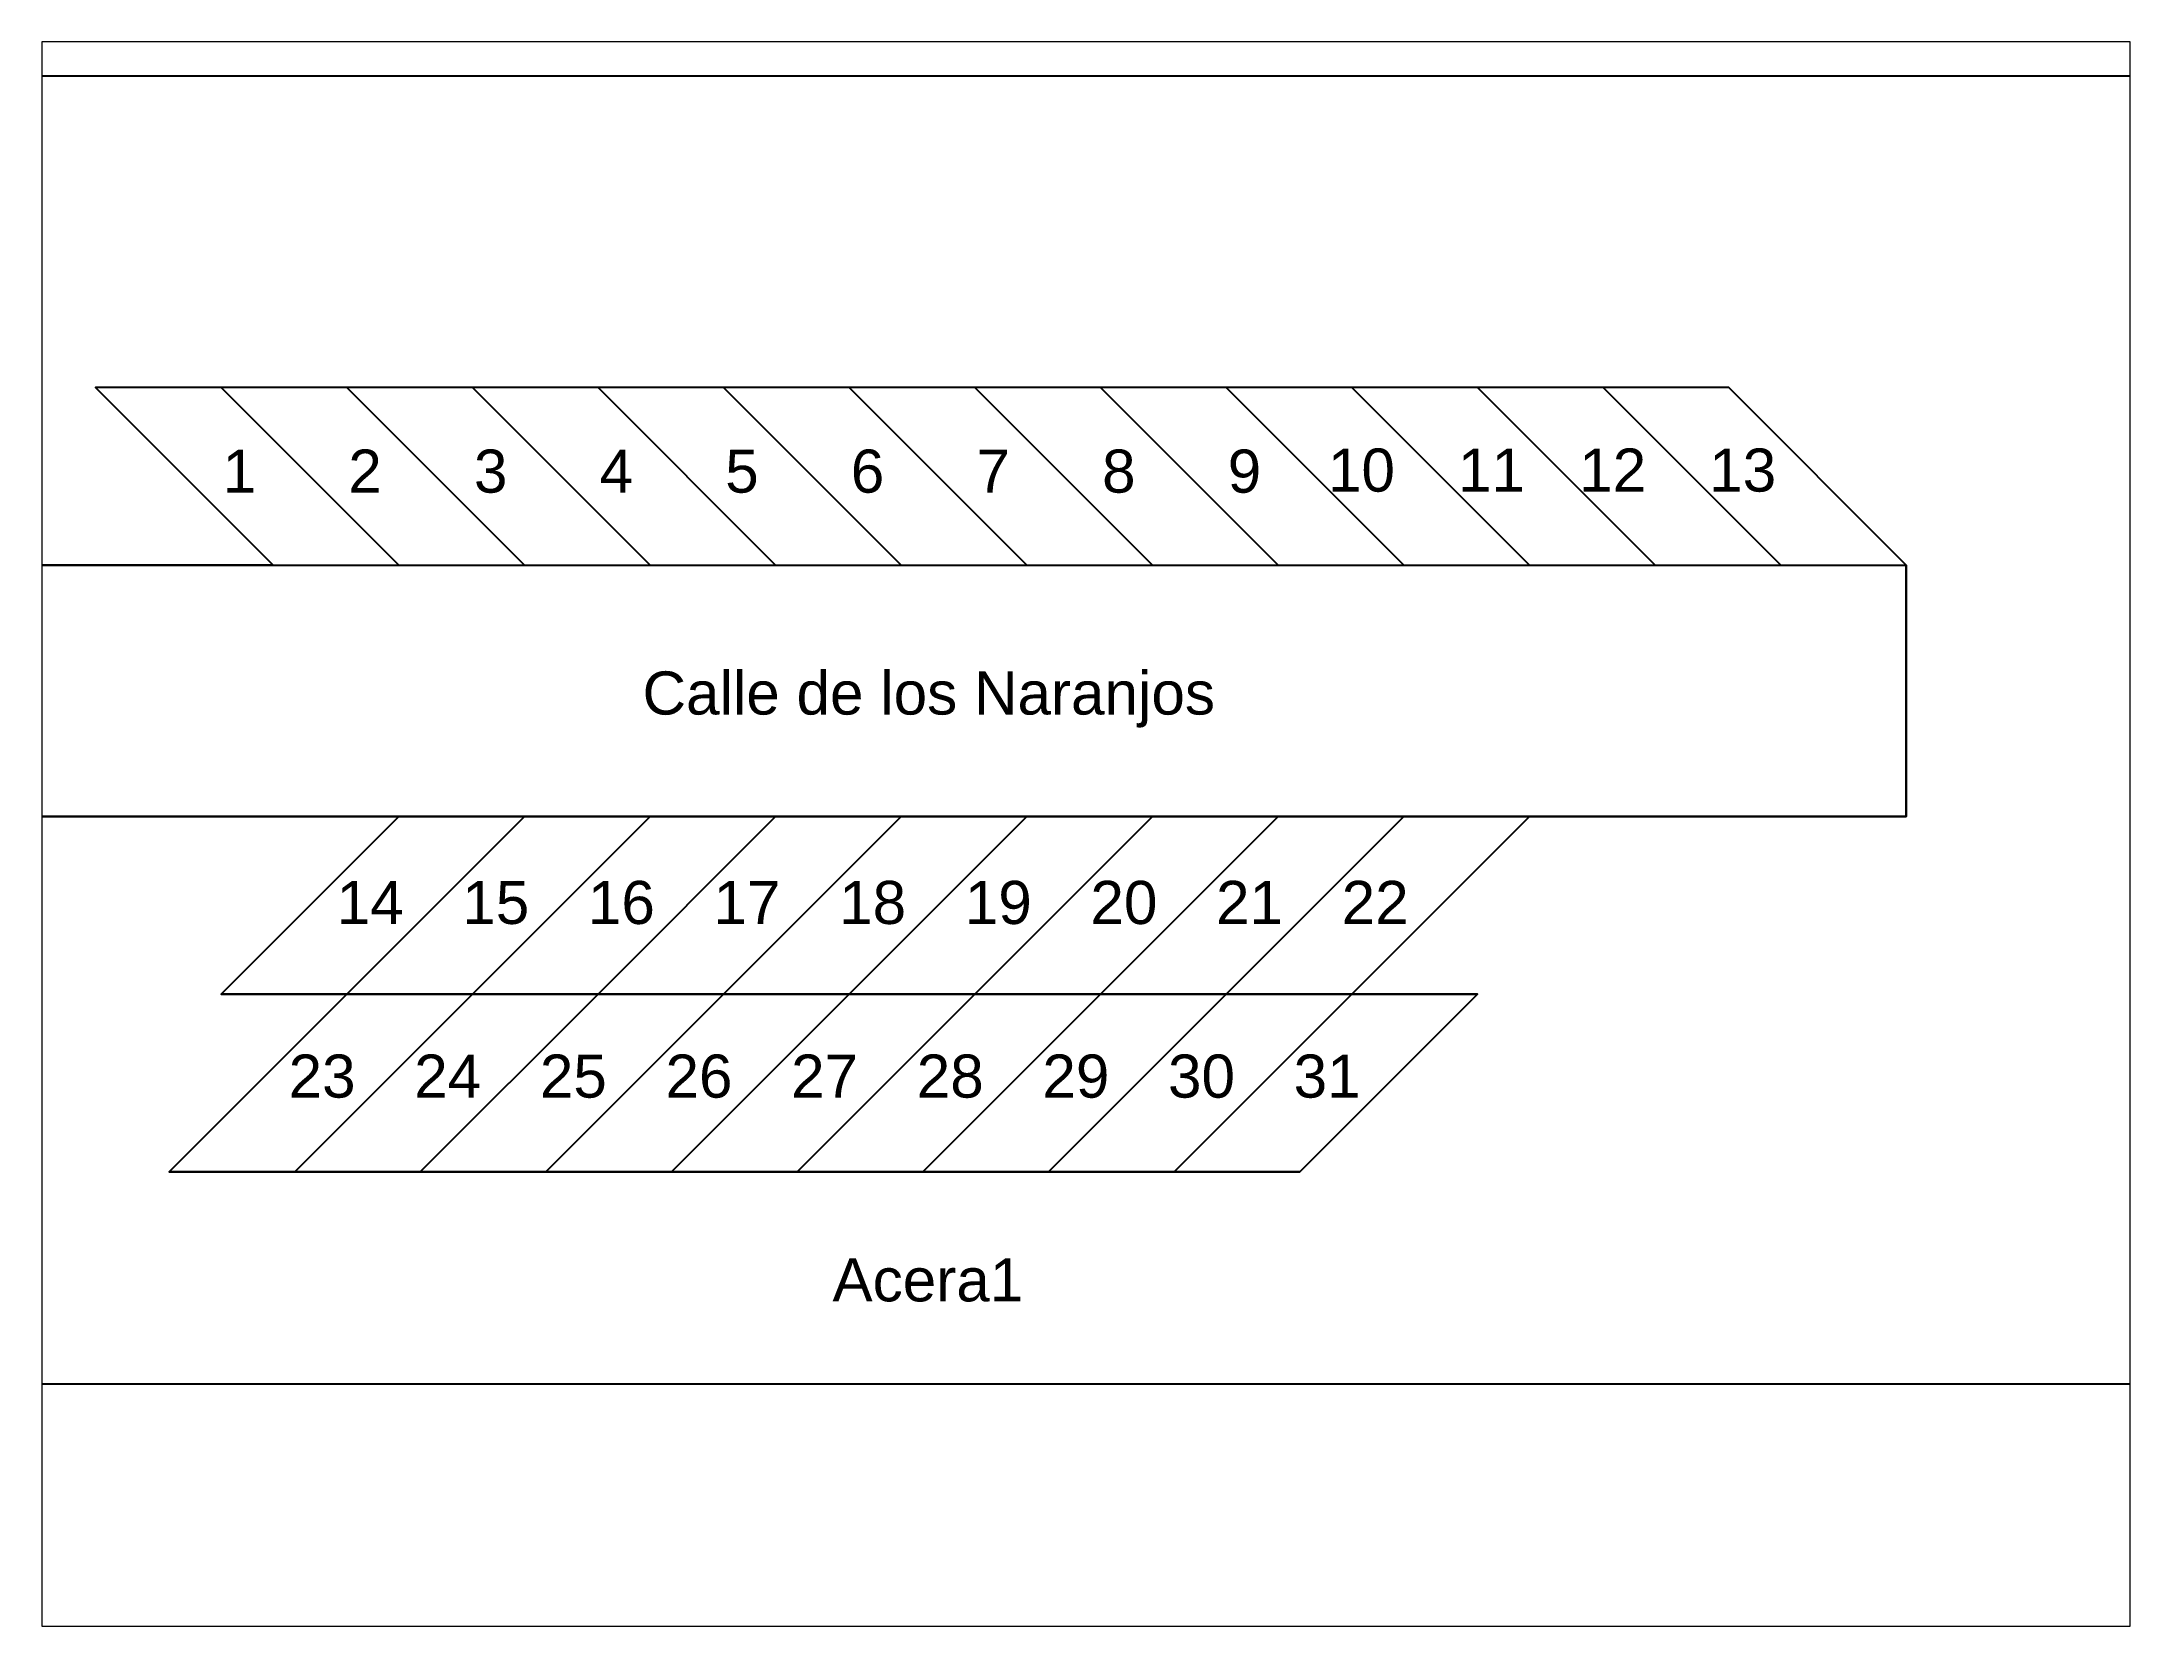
# Paper-space layout 'Presentación1' of a CAD drawing. Header units: millimetres. Extents: x 26 to 231, y 20 to 176.
# The model-space entities are those that its viewports show. They can reach past a viewport. Long polylines and large blocks are cut down to what shows.
import ezdxf

# ---------------------------------------------------------------- set-up
doc = ezdxf.new("R2010")
doc.units = ezdxf.units.MM
for name, color, linetype in [('Aceras', 4, 'Continuous'), ('Calzadas', 9, 'Continuous'), ('Plazas', 3, 'Continuous')]:
    doc.layers.add(name, color=color, linetype=linetype)
doc.styles.get("Standard").update_dxf_attribs({"font": 'arial.ttf'})

msp = doc.modelspace()

# ---------------------------------------------------------------- linework, layer by layer
at = {"layer": 'Aceras'}
msp.add_lwpolyline([(-7.765, 12.071), (-7.765, 21.815), (40.771, 21.815), (40.771, -4.227), (-7.765, -4.227), (-7.765, 7.071), (4.571, 7.071), (1.036, 3.536), (3.536, 3.536), (0, 0), (22.5, 0), (26.036, 3.536), (23.536, 3.536), (27.071, 7.071), (34.571, 7.071), (34.571, 12.071), (31.036, 15.607), (-1.464, 15.607), (2.071, 12.071)], close=True, dxfattribs=at)
at = {"layer": 'Calzadas'}
msp.add_lwpolyline([(-7.765, 12.071), (34.571, 12.071), (34.571, 7.071), (-7.765, 7.071)], close=True, dxfattribs=at)
at = {"layer": 'Plazas'}
for points in [[(2.071, 12.071), (4.571, 12.071), (1.036, 15.607), (-1.464, 15.607)], [(4.571, 12.071), (7.071, 12.071), (3.536, 15.607), (1.036, 15.607)], [(7.071, 12.071), (9.571, 12.071), (6.036, 15.607), (3.536, 15.607)], [(9.571, 12.071), (12.071, 12.071), (8.536, 15.607), (6.036, 15.607)], [(12.071, 12.071), (14.571, 12.071), (11.036, 15.607), (8.536, 15.607)], [(14.571, 12.071), (17.071, 12.071), (13.536, 15.607), (11.036, 15.607)], [(17.071, 12.071), (19.571, 12.071), (16.036, 15.607), (13.536, 15.607)], [(19.571, 12.071), (22.071, 12.071), (18.536, 15.607), (16.036, 15.607)], [(22.071, 12.071), (24.571, 12.071), (21.036, 15.607), (18.536, 15.607)], [(24.571, 12.071), (27.071, 12.071), (23.536, 15.607), (21.036, 15.607)], [(27.071, 12.071), (29.571, 12.071), (26.036, 15.607), (23.536, 15.607)], [(29.571, 12.071), (32.071, 12.071), (28.536, 15.607), (26.036, 15.607)], [(32.071, 12.071), (34.571, 12.071), (31.036, 15.607), (28.536, 15.607)], [(4.571, 7.071), (7.071, 7.071), (3.536, 3.536), (1.036, 3.536)], [(7.071, 7.071), (9.571, 7.071), (6.036, 3.536), (3.536, 3.536)], [(9.571, 7.071), (12.071, 7.071), (8.536, 3.536), (6.036, 3.536)], [(12.071, 7.071), (14.571, 7.071), (11.036, 3.536), (8.536, 3.536)], [(14.571, 7.071), (17.071, 7.071), (13.536, 3.536), (11.036, 3.536)], [(17.071, 7.071), (19.571, 7.071), (16.036, 3.536), (13.536, 3.536)], [(19.571, 7.071), (22.071, 7.071), (18.536, 3.536), (16.036, 3.536)], [(22.071, 7.071), (24.571, 7.071), (21.036, 3.536), (18.536, 3.536)], [(24.571, 7.071), (27.071, 7.071), (23.536, 3.536), (21.036, 3.536)], [(3.536, 3.536), (6.036, 3.536), (2.5, 0), (0, 0)], [(6.036, 3.536), (8.536, 3.536), (5, 0), (2.5, 0)], [(8.536, 3.536), (11.036, 3.536), (7.5, 0), (5, 0)], [(11.036, 3.536), (13.536, 3.536), (10, 0), (7.5, 0)], [(13.536, 3.536), (16.036, 3.536), (12.5, 0), (10, 0)], [(16.036, 3.536), (18.536, 3.536), (15, 0), (12.5, 0)], [(18.536, 3.536), (21.036, 3.536), (17.5, 0), (15, 0)], [(21.036, 3.536), (23.536, 3.536), (20, 0), (17.5, 0)], [(23.536, 3.536), (26.036, 3.536), (22.5, 0), (20, 0)]]:
    msp.add_lwpolyline(points, close=True, dxfattribs=at)

# ---------------------------------------------------------------- texts
for s, height, p in [('1', 0.858, (1.067, 13.516)), ('2', 0.858, (3.567, 13.516)), ('3', 0.858, (6.067, 13.516)), ('4', 0.858, (8.567, 13.516)), ('5', 0.858, (11.067, 13.516)), ('6', 0.858, (13.567, 13.516)), ('7', 0.858, (16.067, 13.516)), ('8', 0.858, (18.567, 13.516)), ('9', 0.858, (21.067, 13.516)), ('10', 0.8581, (23.062, 13.537)), ('11', 0.8581, (25.649, 13.537)), ('12', 0.8581, (28.062, 13.537)), ('13', 0.8581, (30.649, 13.537)), ('Calle de los Naranjos ', 0.85808, (9.422, 9.1)), ('14', 0.8581, (3.335, 4.932)), ('15', 0.8581, (5.835, 4.932)), ('16', 0.8581, (8.335, 4.932)), ('17', 0.8581, (10.835, 4.932)), ('18', 0.8581, (13.335, 4.932)), ('19', 0.8581, (15.835, 4.932)), ('20', 0.8581, (18.335, 4.932)), ('21', 0.8581, (20.835, 4.932)), ('22', 0.8581, (23.335, 4.932)), ('23', 0.8581, (2.379, 1.476)), ('24', 0.8581, (4.879, 1.476)), ('25', 0.8581, (7.379, 1.476)), ('26', 0.8581, (9.879, 1.476)), ('27', 0.8581, (12.379, 1.476)), ('28', 0.8581, (14.879, 1.476)), ('29', 0.8581, (17.379, 1.476)), ('30', 0.8581, (19.879, 1.476)), ('31', 0.8581, (22.379, 1.476)), ('Acera1', 0.8581, (13.202, -2.579))]:
    msp.add_text(s, height=height).set_placement(p)

psp = doc.layouts.new('Presentación1')

# ---------------------------------------------------------------- viewports
at = {"layer": '0'}
psp.add_viewport(center=(128.5, 97.5), size=(205.6, 156), view_center_point=(18.247, 6.723), view_height=31.53364, dxfattribs=at)

doc.saveas('drawing.dxf')
